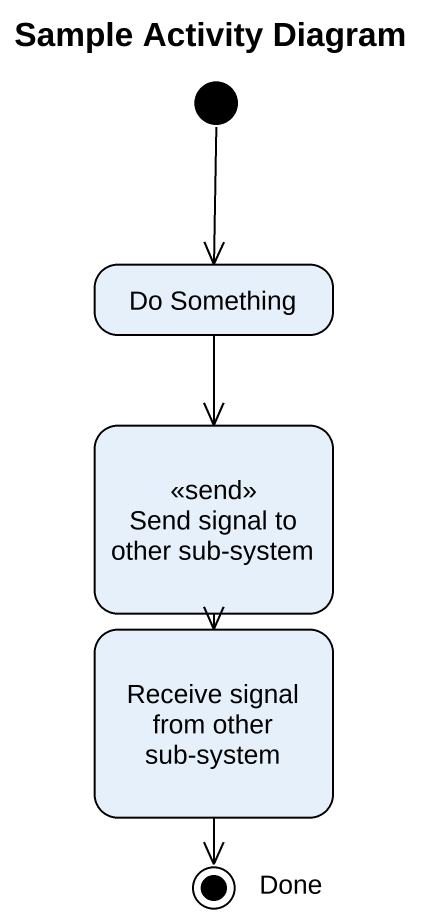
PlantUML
@startuml
title Sample Activity Diagram
hide empty description
state "Do Something" as Do_Something
state "Send signal to other sub-system" as Send_signal_to_other_sub <<send>>
state "Receive signal from other sub-system" as Receive_signal_from_other
state Done <<end>>
[*] --> Do_Something
Do_Something --> Send_signal_to_other_sub
Send_signal_to_other_sub --> Receive_signal_from_other
Receive_signal_from_other --> Done
@enduml
